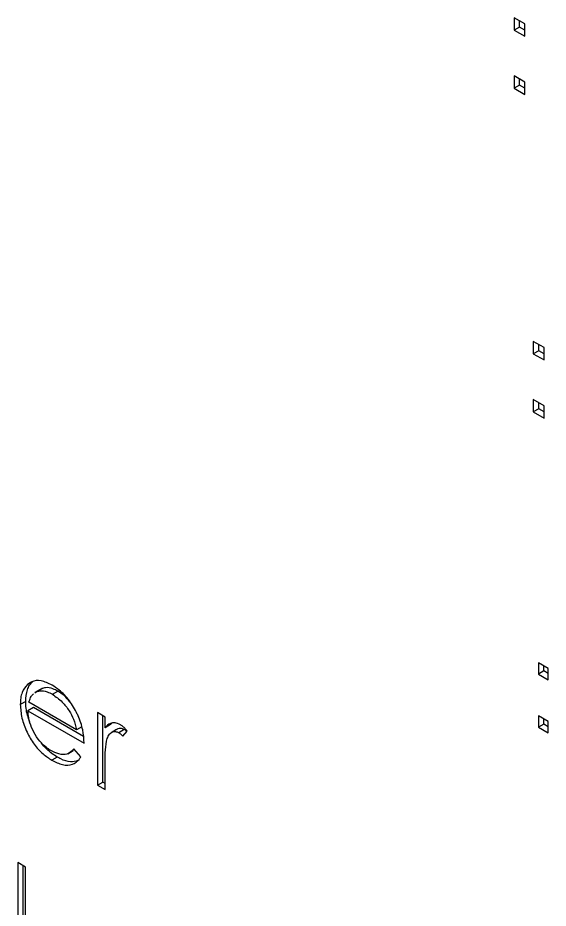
# Model space of a CAD drawing. Extents: x 75 to 2075, y 25 to 1460.
# Drawn here: x 1911.71 to 1925.58, y 1000.52 to 1023.79 of the extents above; entities that cross this region are included whole.
import ezdxf

# ---------------------------------------------------------------- set-up
doc = ezdxf.new("R2010")
doc.units = 0
doc.header["$LTSCALE"] = 5
doc.linetypes.add('SLD-KATı', pattern=[0])
doc.layers.get('0').update_dxf_attribs({"linetype": 'CONTINUOUS'})

msp = doc.modelspace()

# ---------------------------------------------------------------- linework, layer by layer
at = {"color": 7, "linetype": 'SLD-KATı'}
for p, q in [((1924.964, 1023.626), (1924.684, 1023.787)), ((1924.684, 1023.787), (1924.684, 1023.464)), ((1924.826, 1023.546), (1924.826, 1023.705)), ((1924.964, 1023.303), (1924.964, 1023.626)), ((1924.826, 1023.546), (1924.684, 1023.464)), ((1924.684, 1023.464), (1924.964, 1023.303)), ((1924.964, 1023.466), (1924.826, 1023.546)), ((1924.964, 1022.109), (1924.684, 1022.27)), ((1924.684, 1022.27), (1924.684, 1021.948)), ((1924.826, 1022.029), (1924.826, 1022.189)), ((1924.826, 1022.029), (1924.684, 1021.948)), ((1924.684, 1021.948), (1924.964, 1021.786)), ((1924.964, 1021.95), (1924.826, 1022.029)), ((1924.964, 1021.786), (1924.964, 1022.109)), ((1925.467, 1015.17), (1925.187, 1015.331)), ((1925.187, 1015.331), (1925.187, 1015.008)), ((1925.329, 1015.09), (1925.329, 1015.249)), ((1925.329, 1015.09), (1925.187, 1015.008)), ((1925.187, 1015.008), (1925.467, 1014.847)), ((1925.467, 1015.01), (1925.329, 1015.09)), ((1925.467, 1014.847), (1925.467, 1015.17)), ((1925.467, 1013.653), (1925.187, 1013.815)), ((1925.187, 1013.815), (1925.187, 1013.492)), ((1925.329, 1013.574), (1925.187, 1013.492)), ((1925.329, 1013.574), (1925.329, 1013.733)), ((1925.467, 1013.494), (1925.329, 1013.574)), ((1925.467, 1013.331), (1925.467, 1013.653)), ((1925.187, 1013.492), (1925.467, 1013.331)), ((1925.576, 1006.788), (1925.32, 1006.936)), ((1925.32, 1006.936), (1925.32, 1006.64)), ((1925.461, 1006.722), (1925.461, 1006.854)), ((1925.461, 1006.722), (1925.32, 1006.64)), ((1925.32, 1006.64), (1925.576, 1006.492)), ((1925.576, 1006.655), (1925.461, 1006.722)), ((1925.576, 1006.492), (1925.576, 1006.788)), ((1912.109, 1006.449), (1911.967, 1006.368)), ((1912.3, 1006.24), (1912.159, 1006.158)), ((1912.162, 1006.153), (1912.196, 1006.178)), ((1912.196, 1006.178), (1912.338, 1006.26)), ((1912.619, 1006.112), (1912.76, 1006.194)), ((1911.92, 1005.926), (1911.778, 1005.844)), ((1913.246, 1005.185), (1912.001, 1005.904)), ((1912.121, 1005.765), (1911.98, 1005.683)), ((1911.98, 1005.683), (1913.448, 1004.836)), ((1913.429, 1005.01), (1912.121, 1005.765)), ((1913.793, 1005.633), (1913.793, 1003.739)), ((1913.995, 1005.517), (1913.793, 1005.633)), ((1913.935, 1003.821), (1913.935, 1005.552)), ((1913.995, 1005.238), (1913.995, 1005.517)), ((1925.576, 1005.398), (1925.32, 1005.546)), ((1925.32, 1005.546), (1925.32, 1005.25)), ((1925.461, 1005.332), (1925.461, 1005.464)), ((1913.388, 1005.266), (1913.246, 1005.185)), ((1914.136, 1005.32), (1913.995, 1005.238)), ((1914.136, 1005.32), (1914.174, 1005.358)), ((1914.294, 1005.189), (1914.152, 1005.108)), ((1914.498, 1005.19), (1914.357, 1005.109)), ((1925.461, 1005.332), (1925.32, 1005.25)), ((1925.32, 1005.25), (1925.576, 1005.102)), ((1925.576, 1005.265), (1925.461, 1005.332)), ((1925.576, 1005.102), (1925.576, 1005.398)), ((1914.46, 1005.016), (1914.57, 1005.153)), ((1913.02, 1004.558), (1913.162, 1004.64)), ((1913.361, 1004.478), (1913.182, 1004.69)), ((1912.745, 1004.474), (1912.604, 1004.392)), ((1913.995, 1003.623), (1913.995, 1004.259)), ((1913.793, 1003.739), (1913.935, 1003.821)), ((1913.995, 1003.786), (1913.935, 1003.821)), ((1913.793, 1003.739), (1913.995, 1003.623)), ((1911.919, 1001.599), (1911.714, 1001.718)), ((1911.714, 1001.718), (1911.714, 1000.04)), ((1911.855, 1000.122), (1911.855, 1001.636)), ((1911.919, 1000.115), (1911.919, 1001.599))]:
    msp.add_line(p, q, dxfattribs=at)
for points, knots in [([(1911.967, 1006.368), (1911.915, 1006.305), (1911.834, 1006.21), (1911.785, 1006.016), (1911.781, 1005.902), (1911.778, 1005.844)], [0, 0, 0, 0, 0.484284, 0.738199, 1, 1, 1, 1]), ([(1911.92, 1005.926), (1911.928, 1006.031), (1911.94, 1006.193), (1912.02, 1006.357), (1912.079, 1006.418), (1912.109, 1006.449)], [0, 0, 0, 0, 0.484097, 0.7380329, 1, 1, 1, 1]), ([(1912.609, 1006.351), (1912.513, 1006.397), (1912.321, 1006.49), (1912.1, 1006.468), (1912.002, 1006.394), (1911.967, 1006.368)], [0, 0, 0, 0, 0.38828, 0.780901, 1, 1, 1, 1]), ([(1913.269, 1005.596), (1913.205, 1005.716), (1913.075, 1005.956), (1912.829, 1006.21), (1912.671, 1006.311), (1912.609, 1006.351)], [0, 0, 0, 0, 0.374972, 0.753953, 1, 1, 1, 1]), ([(1912.001, 1005.904), (1912.016, 1005.946), (1912.044, 1006.021), (1912.084, 1006.097), (1912.115, 1006.118), (1912.121, 1006.122)], [0, 0, 0, 0, 0.508349, 0.9045, 1, 1, 1, 1]), ([(1912.196, 1006.178), (1912.227, 1006.188), (1912.312, 1006.216), (1912.459, 1006.194), (1912.573, 1006.136), (1912.619, 1006.112)], [0, 0, 0, 0, 0.255523, 0.702185, 1, 1, 1, 1]), ([(1912.76, 1006.194), (1912.718, 1006.216), (1912.607, 1006.274), (1912.458, 1006.299), (1912.371, 1006.271), (1912.338, 1006.26)], [0, 0, 0, 0, 0.278815, 0.72464, 1, 1, 1, 1]), ([(1912.619, 1006.112), (1912.706, 1006.05), (1912.863, 1005.94), (1913.054, 1005.7), (1913.186, 1005.444), (1913.225, 1005.276), (1913.246, 1005.185)], [0, 0, 0, 0, 0.302782, 0.546022, 0.752273, 1, 1, 1, 1]), ([(1913.078, 1005.915), (1913.03, 1005.97), (1912.93, 1006.085), (1912.819, 1006.156), (1912.76, 1006.194)], [0, 0, 0, 0, 0.478191, 1, 1, 1, 1]), ([(1912.028, 1005.395), (1912.006, 1005.452), (1911.934, 1005.635), (1911.925, 1005.807), (1911.92, 1005.926)], [0, 0, 0, 0, 0.3085672, 1, 1, 1, 1]), ([(1911.778, 1005.844), (1911.787, 1005.729), (1911.804, 1005.498), (1911.941, 1005.133), (1912.129, 1004.8), (1912.364, 1004.547), (1912.527, 1004.442), (1912.604, 1004.392)], [0, 0, 0, 0, 0.216844, 0.434534, 0.629221, 0.824935, 1, 1, 1, 1]), ([(1912.578, 1004.64), (1912.493, 1004.699), (1912.342, 1004.804), (1912.161, 1005.055), (1912.041, 1005.303), (1911.988, 1005.52), (1911.982, 1005.639), (1911.98, 1005.683)], [0, 0, 0, 0, 0.268429, 0.474284, 0.679807, 0.882948, 1, 1, 1, 1]), ([(1913.448, 1004.836), (1913.441, 1004.949), (1913.428, 1005.177), (1913.339, 1005.446), (1913.276, 1005.582), (1913.269, 1005.596)], [0, 0, 0, 0, 0.469694, 0.943534, 1, 1, 1, 1]), ([(1914.395, 1005.319), (1914.347, 1005.34), (1914.252, 1005.382), (1914.107, 1005.357), (1914.037, 1005.283), (1913.995, 1005.238)], [0, 0, 0, 0, 0.284383, 0.562776, 1, 1, 1, 1]), ([(1914.498, 1005.19), (1914.467, 1005.203), (1914.405, 1005.229), (1914.337, 1005.218), (1914.307, 1005.193), (1914.297, 1005.184)], [0, 0, 0, 0, 0.40265, 0.786749, 1, 1, 1, 1]), ([(1914.57, 1005.153), (1914.55, 1005.178), (1914.512, 1005.224), (1914.453, 1005.281), (1914.414, 1005.306), (1914.395, 1005.319)], [0, 0, 0, 0, 0.38004, 0.684568, 1, 1, 1, 1]), ([(1914.56, 1005.14), (1914.557, 1005.143), (1914.537, 1005.164), (1914.516, 1005.178), (1914.498, 1005.19)], [0, 0, 0, 0, 0.154536, 1, 1, 1, 1]), ([(1914.031, 1004.889), (1914.044, 1004.933), (1914.072, 1005.022), (1914.143, 1005.114), (1914.234, 1005.146), (1914.308, 1005.133), (1914.348, 1005.113), (1914.357, 1005.109)], [0, 0, 0, 0, 0.275384, 0.553059, 0.771598, 0.946876, 1, 1, 1, 1]), ([(1914.357, 1005.109), (1914.366, 1005.103), (1914.384, 1005.091), (1914.419, 1005.06), (1914.443, 1005.033), (1914.46, 1005.016)], [0, 0, 0, 0, 0.251478, 0.503507, 1, 1, 1, 1]), ([(1912.745, 1004.474), (1912.648, 1004.535), (1912.5, 1004.627), (1912.374, 1004.785), (1912.33, 1004.84)], [0, 0, 0, 0, 0.656253, 1, 1, 1, 1]), ([(1913.995, 1004.259), (1913.995, 1004.314), (1913.995, 1004.422), (1913.999, 1004.638), (1914.018, 1004.788), (1914.031, 1004.889)], [0, 0, 0, 0, 0.25039, 0.500787, 1, 1, 1, 1]), ([(1913.182, 1004.69), (1913.126, 1004.632), (1913.025, 1004.527), (1912.797, 1004.536), (1912.649, 1004.606), (1912.578, 1004.64)], [0, 0, 0, 0, 0.392091, 0.706401, 1, 1, 1, 1]), ([(1912.604, 1004.392), (1912.699, 1004.345), (1912.891, 1004.249), (1913.144, 1004.264), (1913.288, 1004.37), (1913.346, 1004.456), (1913.361, 1004.478)], [0, 0, 0, 0, 0.306667, 0.616528, 0.899603, 1, 1, 1, 1]), ([(1913.281, 1004.381), (1913.221, 1004.363), (1913.09, 1004.323), (1912.894, 1004.392), (1912.775, 1004.457), (1912.745, 1004.474)], [0, 0, 0, 0, 0.38484, 0.843026, 1, 1, 1, 1])]:
    msp.add_open_spline(points, degree=3, knots=knots, dxfattribs=at)

doc.saveas('drawing.dxf')
